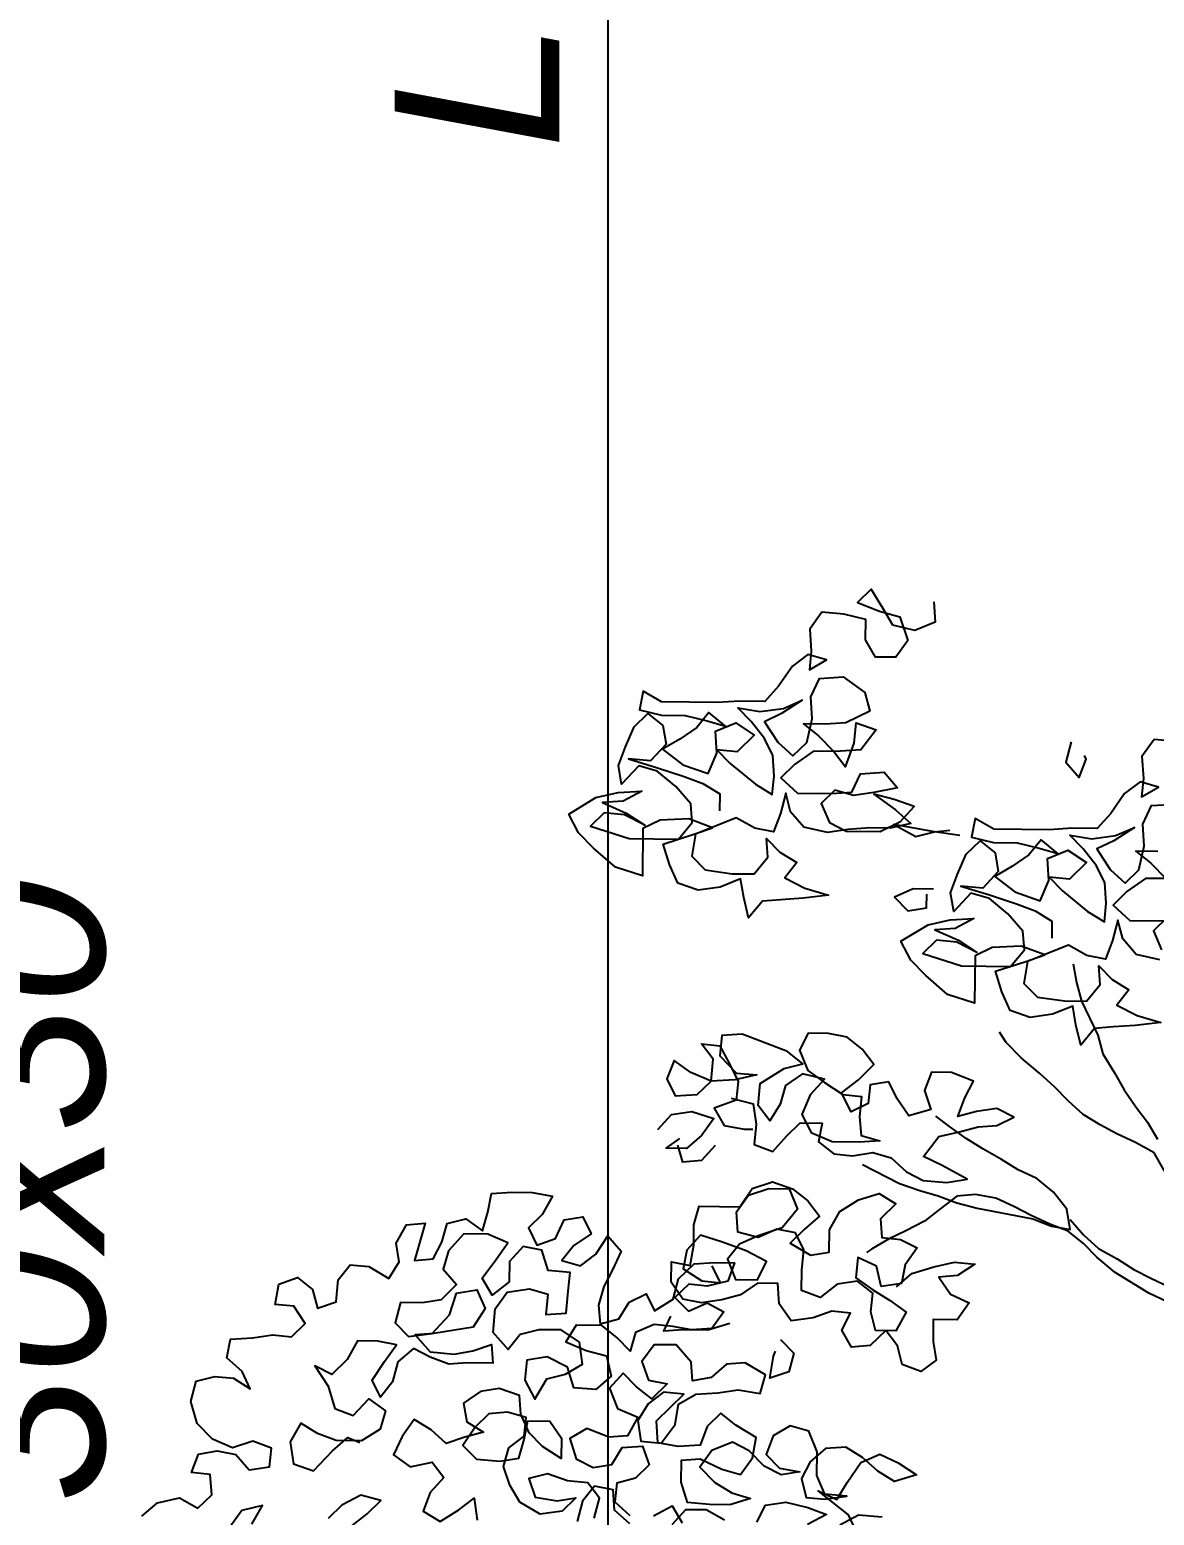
# Model space of a CAD drawing. Header units: millimetres. Extents: x 233857 to 235003, y 252930 to 253232.
# Drawn here: x 234541.93 to 234555.6, y 253164.43 to 253182.5 of the extents above; entities that cross this region are included whole.
import ezdxf

# ---------------------------------------------------------------- set-up
doc = ezdxf.new("R2010")
doc.units = ezdxf.units.MM
doc.layers.add('1DIVERS', color=7, linetype='CONTINUOUS')
doc.styles.get("Standard").update_dxf_attribs({"font": 'romans.shx', "width": 0.85})

# ---------------------------------------------------------------- blocks, each defined once
blk = doc.blocks.new('*U195')
at = {"layer": '1DIVERS', "insert": (11.907, 7.829), "char_height": 2, "width": 17.97527, "attachment_point": 7, "rotation": 90}
blk.add_mtext('{\\fArial|b0|i1|c0|p34;\\W1;\\C7;Trottoir\\PDalles 30x30}', dxfattribs=at)

msp = doc.modelspace()

# ---------------------------------------------------------------- linework, layer by layer
at = {"layer": '1DIVERS'}
msp.add_line((234548.955, 253199.475), (234548.955, 253137.956), dxfattribs=at)
at = {"layer": '1DIVERS', "color": 104}
for points in [[(234552.917, 253175.543), (234552.935, 253175.295), (234552.687, 253175.196), (234552.42, 253175.261), (234552.299, 253175.468), (234552.157, 253175.697), (234551.991, 253175.534), (234552.257, 253175.428), (234552.503, 253175.363), (234552.603, 253175.073), (234552.456, 253174.869), (234552.209, 253174.872), (234552.088, 253175.08), (234552.091, 253175.327), (234551.824, 253175.392), (234551.557, 253175.416), (234551.41, 253175.212), (234551.427, 253174.944), (234551.404, 253174.717), (234551.611, 253174.838), (234551.385, 253174.903), (234551.198, 253174.761), (234551.03, 253174.516), (234550.863, 253174.333), (234550.554, 253174.337), (234550.286, 253174.32), (234549.607, 253174.328), (234549.382, 253174.455), (234549.338, 253174.229), (234549.605, 253174.164), (234549.893, 253174.16), (234550.16, 253174.095), (234550.386, 253174.03), (234550.182, 253174.197), (234550.035, 253174.014), (234549.828, 253173.872), (234549.62, 253173.751), (234549.865, 253173.563), (234550.173, 253173.456), (234550.279, 253173.702), (234550.261, 253173.97), (234550.51, 253174.07), (234550.735, 253173.923), (234550.526, 253173.719), (234550.279, 253173.743), (234550.442, 253173.576), (234550.748, 253173.325), (234550.952, 253173.199), (234550.975, 253173.425), (234550.958, 253173.673), (234550.858, 253173.88), (234550.695, 253174.088), (234550.533, 253174.255), (234550.8, 253174.21), (234551.089, 253174.248), (234551.317, 253174.348), (234551.067, 253174.186), (234550.86, 253174.086), (234551.022, 253173.837), (234551.205, 253173.67), (234551.372, 253173.832), (234551.437, 253174.12), (234551.42, 253174.388), (234551.526, 253174.613), (234551.814, 253174.63), (234552.08, 253174.441), (234552.139, 253174.214), (234551.849, 253174.073), (234551.601, 253174.056), (234551.333, 253174.059), (234551.517, 253173.913), (234551.7, 253173.725), (234551.842, 253173.538), (234551.948, 253173.825), (234551.972, 253174.072), (234552.218, 253173.986), (234552.03, 253173.742), (234551.721, 253173.725), (234551.453, 253173.728), (234551.224, 253173.566), (234551.057, 253173.404), (234551.261, 253173.216), (234551.673, 253173.211), (234551.92, 253173.228), (234552.026, 253173.453), (234552.315, 253173.47), (234552.477, 253173.283), (234552.188, 253173.225), (234551.94, 253173.187), (234551.715, 253173.251), (234551.548, 253173.089), (234551.648, 253172.861), (234551.853, 253172.755), (234552.264, 253172.75), (234552.513, 253172.871), (234552.68, 253173.054), (234552.434, 253173.139), (234552.188, 253173.204), (234552.453, 253173.015), (234552.636, 253172.848), (234552.388, 253172.79), (234552.141, 253172.793), (234551.873, 253172.776), (234551.626, 253172.738), (234551.338, 253172.803), (234551.176, 253172.99), (234551.117, 253173.218), (234551.052, 253172.971), (234550.967, 253172.746), (234550.741, 253172.79), (234550.516, 253172.916), (234550.019, 253172.717), (234549.974, 253172.449), (234550.137, 253172.283), (234550.466, 253172.237), (234550.734, 253172.234), (234550.901, 253172.438), (234550.883, 253172.665), (234551.046, 253172.498), (234551.25, 253172.372), (234551.104, 253172.188), (234551.349, 253172.061), (234551.637, 253171.975), (234551.327, 253171.938), (234551.059, 253171.921), (234550.833, 253171.903), (234550.665, 253171.699), (234550.607, 253171.947), (234550.568, 253172.174), (234550.32, 253172.074), (234550.052, 253172.037), (234549.806, 253172.122), (234549.705, 253172.35), (234549.626, 253172.598), (234549.998, 253172.717), (234550.226, 253172.796), (234549.939, 253172.903), (234549.589, 253172.887), (234549.381, 253172.786), (234549.374, 253172.21), (234549.046, 253172.317), (234548.781, 253172.547), (234548.598, 253172.735), (234548.478, 253172.963), (234548.81, 253173.164), (234549.078, 253173.223), (234549.367, 253173.24), (234549.139, 253173.119), (234548.891, 253173.102), (234549.178, 253172.974), (234549.403, 253172.827), (234549.157, 253172.954), (234548.91, 253172.978), (234548.743, 253172.815), (234549.215, 253172.665), (234549.812, 253172.657), (234549.98, 253172.861), (234549.962, 253173.088), (234549.779, 253173.296), (234549.555, 253173.485), (234549.329, 253173.549), (234549.121, 253173.325), (234549.082, 253173.552), (234549.167, 253173.778), (234549.274, 253174.024), (234549.44, 253174.186), (234549.624, 253174.04), (234549.662, 253173.813), (234549.474, 253173.609), (234549.207, 253173.633), (234549.556, 253173.526), (234549.884, 253173.419), (234550.109, 253173.333), (234550.314, 253173.207), (234550.311, 253173.001)], [(234555.863, 253173.844), (234555.595, 253173.868), (234555.448, 253173.664), (234555.466, 253173.396), (234555.442, 253173.17), (234555.65, 253173.291), (234555.424, 253173.355), (234555.237, 253173.213), (234555.069, 253172.968), (234554.902, 253172.785), (234554.593, 253172.789), (234554.325, 253172.772), (234553.645, 253172.78), (234553.421, 253172.907), (234553.377, 253172.681), (234553.643, 253172.616), (234553.932, 253172.612), (234554.199, 253172.547), (234554.424, 253172.482), (234554.221, 253172.65), (234554.074, 253172.466), (234553.866, 253172.325), (234553.659, 253172.204), (234553.904, 253172.015), (234554.211, 253171.908), (234554.317, 253172.154), (234554.3, 253172.422), (234554.548, 253172.522), (234554.773, 253172.375), (234554.565, 253172.172), (234554.318, 253172.195), (234554.48, 253172.028), (234554.786, 253171.777), (234554.991, 253171.651), (234555.014, 253171.878), (234554.997, 253172.125), (234554.896, 253172.332), (234554.734, 253172.54), (234554.571, 253172.707), (234554.839, 253172.662), (234555.127, 253172.7), (234555.355, 253172.8), (234555.106, 253172.638), (234554.899, 253172.538), (234555.06, 253172.289), (234555.244, 253172.122), (234555.41, 253172.284), (234555.476, 253172.572), (234555.459, 253172.84), (234555.564, 253173.065), (234555.853, 253173.082)], [(234554.586, 253173.84), (234554.521, 253173.593), (234554.683, 253173.406), (234554.768, 253173.631), (234554.748, 253173.673)], [(234553.233, 253172.703), (234552.924, 253172.748), (234552.431, 253172.837), (234552.697, 253172.689), (234552.924, 253172.748), (234553.11, 253172.767)], [(234555.664, 253171.19), (234555.377, 253171.255), (234555.214, 253171.443), (234555.156, 253171.67), (234555.091, 253171.423), (234555.005, 253171.198), (234554.779, 253171.242), (234554.554, 253171.368), (234554.058, 253171.169), (234554.013, 253170.902), (234554.176, 253170.735), (234554.505, 253170.689), (234554.772, 253170.686), (234554.94, 253170.89), (234554.922, 253171.117), (234555.085, 253170.95), (234555.289, 253170.824), (234555.143, 253170.64), (234555.388, 253170.514), (234555.675, 253170.428), (234555.366, 253170.39), (234555.098, 253170.373), (234554.871, 253170.355), (234554.704, 253170.151), (234554.645, 253170.399), (234554.607, 253170.626), (234554.358, 253170.527), (234554.09, 253170.489), (234553.844, 253170.574), (234553.744, 253170.802), (234553.665, 253171.05), (234554.037, 253171.169), (234554.265, 253171.249), (234553.978, 253171.355), (234553.627, 253171.339), (234553.42, 253171.239), (234553.413, 253170.662), (234553.085, 253170.769), (234552.82, 253170.999), (234552.637, 253171.187), (234552.516, 253171.415), (234552.848, 253171.617), (234553.117, 253171.675), (234553.405, 253171.692), (234553.177, 253171.571), (234552.93, 253171.554), (234553.217, 253171.427), (234553.441, 253171.28), (234553.196, 253171.406), (234552.949, 253171.43), (234552.782, 253171.267), (234553.254, 253171.117), (234553.851, 253171.11), (234554.018, 253171.313), (234554.001, 253171.54), (234553.818, 253171.748), (234553.594, 253171.937), (234553.368, 253172.001), (234553.159, 253171.777), (234553.121, 253172.004), (234553.206, 253172.23), (234553.312, 253172.476), (234553.479, 253172.638), (234553.662, 253172.492), (234553.701, 253172.265), (234553.513, 253172.061), (234553.245, 253172.085), (234553.594, 253171.978), (234553.922, 253171.871), (234554.148, 253171.786), (234554.352, 253171.659), (234554.35, 253171.453)], [(234555.64, 253172.508), (234555.372, 253172.511), (234555.556, 253172.365), (234555.739, 253172.177)], [(234555.759, 253172.177), (234555.491, 253172.18), (234555.263, 253172.019), (234555.096, 253171.856), (234555.3, 253171.668), (234555.712, 253171.663)], [(234552.915, 253172.048), (234552.668, 253172.051), (234552.441, 253171.951), (234552.603, 253171.784), (234552.83, 253171.823), (234552.832, 253171.987)], [(234555.753, 253171.703), (234555.586, 253171.541), (234555.686, 253171.313)], [(234554.613, 253171.141), (234554.652, 253170.914), (234554.711, 253170.687), (234554.911, 253170.272), (234554.97, 253170.045), (234555.112, 253169.817), (234555.232, 253169.609), (234555.374, 253169.402), (234555.516, 253169.214), (234555.637, 253169.007)], [(234550.453, 253169.505), (234550.72, 253169.44), (234550.758, 253169.192), (234550.734, 253168.945), (234550.96, 253168.86), (234551.127, 253169.043), (234551.294, 253169.206), (234551.561, 253169.203), (234551.517, 253168.977), (234551.701, 253168.83), (234551.927, 253168.807), (234552.175, 253168.845), (234552.4, 253168.78), (234552.584, 253168.613), (234552.788, 253168.507), (234553.076, 253168.483), (234553.324, 253168.521), (234553.017, 253168.69), (234552.792, 253168.796), (234552.98, 253169.04), (234553.228, 253169.099), (234553.456, 253169.158), (234553.682, 253169.176), (234553.89, 253169.276), (234553.685, 253169.382), (234553.437, 253169.344), (234553.21, 253169.285), (234553.295, 253169.51), (234553.401, 253169.715), (234553.134, 253169.821), (234552.887, 253169.824), (234552.802, 253169.599), (234552.882, 253169.371), (234552.613, 253169.292), (234552.471, 253169.5), (234552.371, 253169.707), (234552.144, 253169.669), (234552.121, 253169.443), (234551.913, 253169.342), (234551.793, 253169.57), (234552.001, 253169.732), (234552.188, 253169.915), (234552.046, 253170.103), (234551.863, 253170.249), (234551.637, 253170.293), (234551.39, 253170.296), (234551.284, 253170.092), (234551.384, 253169.843), (234551.588, 253169.697), (234551.813, 253169.55), (234552.039, 253169.526), (234552.015, 253169.279), (234552.033, 253169.052), (234552.259, 253168.988), (234552.012, 253168.97), (234551.682, 253168.974), (234551.436, 253169.081), (234551.316, 253169.309), (234551.422, 253169.554), (234551.589, 253169.738), (234551.322, 253169.803), (234551.114, 253169.661), (234551.049, 253169.436), (234550.923, 253169.231), (234550.782, 253169.418), (234550.805, 253169.686), (234551.096, 253169.867), (234551.323, 253169.926), (234551.14, 253170.073), (234550.812, 253170.201), (234550.587, 253170.286), (234550.339, 253170.268), (234550.315, 253170.022), (234550.519, 253169.813), (234550.766, 253169.789), (234550.497, 253169.731), (234550.209, 253169.714), (234549.963, 253169.82), (234549.759, 253169.967), (234549.673, 253169.741), (234549.774, 253169.534), (234550.042, 253169.551), (234550.209, 253169.714), (234550.233, 253169.981), (234550.091, 253170.169), (234550.317, 253170.145), (234550.438, 253169.917), (234550.538, 253169.71), (234550.515, 253169.484), (234550.246, 253169.384), (234550.367, 253169.176), (234550.613, 253169.132), (234550.716, 253169.131)], [(234556.782, 253166.727), (234556.64, 253166.914), (234556.561, 253167.142), (234556.44, 253167.349), (234556.298, 253167.557), (234556.177, 253167.764), (234555.876, 253168.386), (234555.714, 253168.635), (234555.594, 253168.843), (234555.369, 253168.969), (234555.143, 253169.075), (234554.939, 253169.181), (234554.734, 253169.307), (234554.551, 253169.474), (234554.388, 253169.641), (234554.205, 253169.808), (234553.981, 253169.996), (234553.798, 253170.184), (234553.717, 253170.308)], [(234549.563, 253169.125), (234549.73, 253169.308), (234549.977, 253169.346), (234550.244, 253169.26), (234550.097, 253169.056), (234549.91, 253168.894), (234549.663, 253168.897), (234549.829, 253169.018)], [(234552.049, 253168.702), (234552.5, 253168.47), (234552.746, 253168.384), (234552.971, 253168.32), (234553.197, 253168.235), (234553.443, 253168.17), (234554.121, 253168.038), (234554.347, 253167.952), (234554.573, 253167.908), (234554.535, 253168.156), (234554.372, 253168.364), (234554.169, 253168.531), (234553.943, 253168.637), (234553.739, 253168.763), (234553.514, 253168.89), (234553.31, 253169.016), (234553.106, 253169.162), (234552.942, 253169.288)], [(234550.26, 253168.931), (234550.093, 253168.747), (234549.867, 253168.73), (234549.807, 253168.936)], [(234552.463, 253167.214), (234552.65, 253167.376), (234552.919, 253167.455), (234553.167, 253167.514), (234553.414, 253167.49), (234553.206, 253167.349), (234552.979, 253167.331), (234553.121, 253167.123), (234553.346, 253167.018), (234553.199, 253166.813), (234552.911, 253166.817), (234552.908, 253166.549), (234552.946, 253166.322), (234552.759, 253166.181), (234552.534, 253166.266), (234552.475, 253166.493), (234552.333, 253166.68), (234552.145, 253166.497), (234551.918, 253166.479), (234551.797, 253166.687), (234551.903, 253166.892), (234551.677, 253166.915), (234551.449, 253166.836), (234551.181, 253166.798), (234551.039, 253167.005), (234551.022, 253167.253), (234550.775, 253167.256), (234550.567, 253167.114), (234550.34, 253167.055), (234550.092, 253167.017), (234549.866, 253167.061), (234549.725, 253167.269), (234549.728, 253167.516), (234549.954, 253167.472), (234549.998, 253167.719), (234550.001, 253167.966), (234550.066, 253168.192), (234550.56, 253168.185), (234550.707, 253168.41), (234550.955, 253168.489), (234551.201, 253168.404), (234551.385, 253168.257), (234551.527, 253168.07), (234551.339, 253167.908), (234551.172, 253167.745), (234551.418, 253167.598), (234551.645, 253167.636), (234551.648, 253167.904), (234551.774, 253168.129), (234552.003, 253168.27), (234552.251, 253168.349), (234552.455, 253168.223), (234552.268, 253168.04), (234552.285, 253167.814), (234552.512, 253167.79), (234552.716, 253167.685), (234552.569, 253167.48), (234552.525, 253167.254), (234552.278, 253167.216), (234552.219, 253167.464), (234551.994, 253167.57), (234551.97, 253167.323), (234552.174, 253167.176), (234552.379, 253167.05), (234552.583, 253166.904), (234552.456, 253166.679), (234552.209, 253166.682), (234552.15, 253166.909), (234552.174, 253167.135), (234551.99, 253167.282), (234551.743, 253167.244), (234551.535, 253167.082), (234551.309, 253167.167), (234551.312, 253167.414), (234551.336, 253167.661), (234551.236, 253167.868), (234551.01, 253167.912), (234550.782, 253167.812), (234550.536, 253167.877), (234550.518, 253168.124), (234550.665, 253168.328), (234550.913, 253168.408), (234551.16, 253168.404), (234551.26, 253168.156), (234551.072, 253167.932), (234550.782, 253167.833), (234550.554, 253167.732), (234550.408, 253167.549), (234550.508, 253167.301), (234550.775, 253167.297), (234550.881, 253167.522), (234550.636, 253167.649), (234550.349, 253167.756), (234550.082, 253167.841), (234549.915, 253167.658), (234549.871, 253167.432), (234550.096, 253167.285), (234550.322, 253167.262), (234550.221, 253167.469)], [(234543.29, 253164.425), (234543.478, 253164.587), (234543.746, 253164.646), (234543.971, 253164.519), (234544.138, 253164.682), (234544.12, 253164.929), (234543.894, 253164.953), (234543.979, 253165.178), (234544.206, 253165.217), (234544.432, 253165.172), (234544.595, 253164.985), (234544.842, 253165.023), (234544.866, 253165.249), (234544.64, 253165.335), (234544.392, 253165.255), (234544.146, 253165.361), (234543.963, 253165.549), (234543.884, 253165.818), (234543.949, 253166.064), (234544.177, 253166.123), (234544.403, 253166.1), (234544.607, 253165.973), (234544.507, 253166.181), (234544.324, 253166.348), (234544.368, 253166.574), (234544.636, 253166.591), (234544.883, 253166.629), (234545.109, 253166.606), (234545.276, 253166.768), (234545.135, 253166.976), (234544.908, 253166.999), (234544.953, 253167.246), (234545.18, 253167.326), (234545.364, 253167.179), (234545.423, 253166.952), (234545.65, 253167.031), (234545.674, 253167.299), (234545.821, 253167.482), (234546.047, 253167.459), (234546.292, 253167.312), (234546.418, 253167.516), (234546.38, 253167.743), (234546.506, 253167.968), (234546.733, 253167.986), (234546.604, 253167.534), (234546.831, 253167.552), (234546.936, 253167.756), (234547.001, 253167.982), (234547.228, 253168.041), (234547.432, 253167.894), (234547.497, 253168.12), (234547.541, 253168.346), (234547.788, 253168.364), (234548.035, 253168.36), (234548.282, 253168.316), (234548.156, 253168.091), (234547.989, 253167.929), (234548.089, 253167.721), (234548.317, 253167.801), (234548.423, 253168.026), (234548.65, 253168.064), (234548.75, 253167.857), (234548.542, 253167.716), (234548.396, 253167.532), (234548.621, 253167.467), (234548.809, 253167.609), (234548.956, 253167.834), (234549.118, 253167.647), (234549.012, 253167.421), (234548.907, 253167.217), (234548.842, 253166.991), (234548.86, 253166.764), (234549.087, 253166.823), (234549.213, 253167.027), (234549.42, 253167.128), (234549.521, 253166.921), (234549.749, 253167.062), (234549.814, 253167.308), (234550.002, 253167.491), (234550.249, 253167.509), (234550.496, 253167.506), (234550.411, 253167.28), (234550.163, 253167.221), (234549.937, 253167.245), (234549.77, 253167.082), (234549.933, 253166.915), (234550.16, 253167.016), (234550.365, 253166.91), (234550.218, 253166.706), (234549.971, 253166.688), (234549.745, 253166.732), (234549.519, 253166.756), (234549.291, 253166.656), (234549.226, 253166.43), (234549.064, 253166.597), (234548.88, 253166.743), (234548.571, 253166.747), (234548.445, 253166.543), (234548.691, 253166.437), (234548.937, 253166.372), (234548.996, 253166.124), (234548.808, 253165.962), (234548.541, 253165.986), (234548.462, 253166.234), (234548.216, 253166.36), (234547.969, 253166.322), (234547.945, 253166.076), (234548.066, 253165.847), (234548.213, 253166.093), (234548.44, 253166.152), (234548.648, 253166.273), (234548.61, 253166.541), (234548.385, 253166.688), (234548.117, 253166.691), (234547.89, 253166.632), (234547.744, 253166.449), (234547.561, 253166.657), (234547.585, 253166.945), (234547.732, 253167.149), (234548, 253167.187), (234548.226, 253167.122), (234548.202, 253166.875), (234548.449, 253166.893), (234548.473, 253167.16), (234548.497, 253167.387), (234548.229, 253167.411), (234548.15, 253167.659), (234547.924, 253167.703), (234547.757, 253167.52), (234547.754, 253167.272), (234547.546, 253167.11), (234547.425, 253167.318), (234547.593, 253167.542), (234547.739, 253167.746), (234547.494, 253167.852), (234547.205, 253167.856), (234547.017, 253167.652), (234546.953, 253167.427), (234547.115, 253167.239), (234546.927, 253167.056), (234546.7, 253167.018), (234546.433, 253167.021), (234546.368, 253166.775), (234546.531, 253166.608), (234546.819, 253166.646), (234547.028, 253166.87), (234547.114, 253167.136), (234547.361, 253167.174), (234547.462, 253166.947), (234547.315, 253166.722), (234547.088, 253166.684), (234546.84, 253166.646), (234546.613, 253166.628), (234546.796, 253166.42), (234547.084, 253166.395), (234547.311, 253166.434), (234547.538, 253166.513), (234547.556, 253166.286), (234547.247, 253166.29), (234547.021, 253166.273), (234546.795, 253166.358), (234546.59, 253166.463), (234546.403, 253166.301), (234546.338, 253166.055), (234546.192, 253165.871), (234546.091, 253166.078), (234546.238, 253166.303), (234546.385, 253166.507), (234546.159, 253166.551), (234545.912, 253166.554), (234545.786, 253166.329), (234545.598, 253166.146), (234545.393, 253166.252), (234545.555, 253166.003), (234545.634, 253165.734), (234545.859, 253165.649), (234546.047, 253165.852), (234546.251, 253165.706), (234546.187, 253165.48), (234545.958, 253165.339), (234545.65, 253165.342), (234545.424, 253165.428), (234545.22, 253165.554), (234545.093, 253165.329), (234545.131, 253165.061), (234545.377, 253164.975), (234545.607, 253165.219), (234545.794, 253165.382), (234545.938, 253165.318)], [(234555.756, 253167.028), (234555.531, 253167.134), (234555.122, 253167.386), (234554.898, 253167.575), (234554.735, 253167.741), (234554.552, 253167.888), (234554.326, 253167.973), (234554.101, 253168.079), (234553.896, 253168.185), (234553.671, 253168.29), (234553.425, 253168.335), (234553.198, 253168.317), (234552.99, 253168.155), (234552.803, 253168.013), (234552.575, 253167.892), (234552.367, 253167.792), (234552.16, 253167.671), (234552.098, 253167.631)], [(234554.574, 253168.032), (234554.737, 253167.844), (234554.92, 253167.677), (234555.145, 253167.551), (234555.349, 253167.425), (234555.554, 253167.319), (234555.779, 253167.213), (234556.188, 253167.002), (234556.413, 253166.876), (234556.862, 253166.582), (234556.903, 253166.54)], [(234550.439, 253166.766), (234550.17, 253166.687), (234549.861, 253166.691), (234549.635, 253166.673), (234549.719, 253166.857)], [(234551.979, 253164.233), (234551.879, 253164.44), (234551.511, 253164.733), (234551.737, 253164.627), (234551.863, 253164.832), (234552.031, 253165.077), (234552.259, 253165.177), (234552.484, 253165.071), (234552.708, 253164.924), (234552.44, 253164.845), (234552.235, 253164.971), (234552.052, 253165.138), (234551.848, 253165.264), (234551.6, 253165.247), (234551.413, 253165.084), (234551.307, 253164.88), (234551.366, 253164.652), (234551.593, 253164.629), (234551.861, 253164.667), (234551.593, 253164.691), (234551.493, 253164.919), (234551.497, 253165.207), (234551.397, 253165.455), (234551.171, 253165.52), (234550.964, 253165.399), (234550.879, 253165.174), (234551.041, 253165.007), (234551.288, 253164.962), (234551.061, 253164.924), (234550.856, 253165.03), (234550.673, 253165.217), (234550.469, 253165.323), (234550.22, 253165.223), (234550.073, 253165.019), (234550.256, 253164.831), (234550.461, 253164.705), (234550.687, 253164.64), (234550.438, 253164.561), (234550.191, 253164.564), (234549.924, 253164.588), (234549.845, 253164.836), (234549.848, 253165.104), (234550.075, 253165.122), (234550.341, 253164.995), (234550.567, 253164.93), (234550.713, 253165.134), (234550.758, 253165.381), (234550.512, 253165.528), (234550.329, 253165.675), (234550.162, 253165.512), (234550.077, 253165.287), (234549.809, 253165.269), (234549.562, 253165.314), (234549.545, 253165.582), (234549.879, 253165.907), (234549.632, 253165.931), (234549.445, 253165.789), (234549.319, 253165.585), (234549.357, 253165.337), (234549.603, 253165.313), (234549.771, 253165.538), (234549.815, 253165.784), (234550.023, 253165.905), (234550.291, 253165.922), (234550.538, 253165.96), (234550.806, 253165.916), (234550.87, 253166.142), (234550.625, 253166.289), (234550.398, 253166.271), (234550.211, 253166.109), (234549.984, 253166.07), (234549.966, 253166.297), (234549.783, 253166.505), (234549.516, 253166.509), (234549.369, 253166.305), (234549.448, 253166.077), (234549.674, 253166.033), (234549.487, 253165.85), (234549.303, 253165.997), (234549.141, 253166.163), (234548.973, 253165.98), (234549.073, 253165.732), (234549.319, 253165.626), (234549.193, 253165.401), (234548.966, 253165.383), (234548.699, 253165.489), (234548.492, 253165.368), (234548.571, 253165.12), (234548.776, 253165.015), (234549.003, 253165.053), (234549.129, 253165.257), (234549.376, 253165.275), (234549.456, 253165.047), (234549.289, 253164.885), (234549.062, 253164.826), (234549.038, 253164.599), (234549.222, 253164.432)], [(234551.055, 253166.573), (234551.217, 253166.406), (234551.153, 253166.18), (234550.925, 253166.101), (234550.97, 253166.368), (234550.991, 253166.429)], [(234548.789, 253164.397), (234548.854, 253164.643), (234548.712, 253164.83), (234548.465, 253164.854), (234548.219, 253164.939), (234547.992, 253164.88), (234548.071, 253164.653), (234548.338, 253164.608), (234548.565, 253164.647), (234548.398, 253164.484), (234548.13, 253164.446), (234547.885, 253164.593), (234547.764, 253164.801), (234547.685, 253165.028), (234547.749, 253165.254), (234547.936, 253165.396), (234547.96, 253165.622), (234547.734, 253165.687), (234547.507, 253165.669), (234547.34, 253165.506), (234547.193, 253165.282), (234547.356, 253165.115), (234547.644, 253165.091), (234547.871, 253165.129), (234547.936, 253165.355), (234547.98, 253165.581), (234548.248, 253165.577), (234548.389, 253165.37), (234548.386, 253165.123), (234548.161, 253165.27), (234547.999, 253165.436), (234547.898, 253165.664), (234547.881, 253165.891), (234547.635, 253165.976), (234547.408, 253165.938), (234547.2, 253165.797), (234547.238, 253165.57), (234547.443, 253165.443), (234547.215, 253165.385), (234546.988, 253165.305), (234546.805, 253165.472), (234546.6, 253165.598), (234546.453, 253165.394), (234546.348, 253165.169), (234546.552, 253165.022), (234546.82, 253165.081), (234546.962, 253164.893), (234546.795, 253164.71), (234546.71, 253164.485), (234546.914, 253164.359), (234547.142, 253164.5), (234547.33, 253164.642), (234547.367, 253164.373)], [(234549.22, 253164.329), (234549.037, 253164.497), (234549.02, 253164.744), (234548.794, 253164.788), (234548.647, 253164.604), (234548.582, 253164.358)], [(234544.628, 253164.326), (234544.754, 253164.551), (234544.506, 253164.492), (234544.359, 253164.288)], [(234545.822, 253164.29), (234546.03, 253164.452), (234546.196, 253164.615), (234545.95, 253164.68), (234545.722, 253164.559), (234545.555, 253164.396)], [(234549.51, 253164.429), (234549.738, 253164.549), (234549.859, 253164.342)], [(234549.735, 253164.323), (234549.902, 253164.506), (234550.149, 253164.503), (234550.374, 253164.377)], [(234550.765, 253164.351), (234550.871, 253164.556), (234551.118, 253164.594), (234551.385, 253164.529), (234551.611, 253164.443), (234551.383, 253164.323)], [(234551.774, 253164.318), (234552.002, 253164.438), (234552.29, 253164.414)]]:
    msp.add_lwpolyline(points, dxfattribs=at)

# ---------------------------------------------------------------- block references
at = {"layer": '1DIVERS'}
msp.add_blockref('*U195', (234530.955, 253148.216), dxfattribs=at)

# ---------------------------------------------------------------- texts
at = {"layer": '1DIVERS', "insert": (234548.393, 253181.051), "char_height": 2, "width": 22.30804, "attachment_point": 7, "rotation": 90}
msp.add_mtext('{\\fArial|b0|i1|c0|p34;\\W1;\\C7;Limite du SPW}', dxfattribs=at)

doc.saveas('drawing.dxf')
